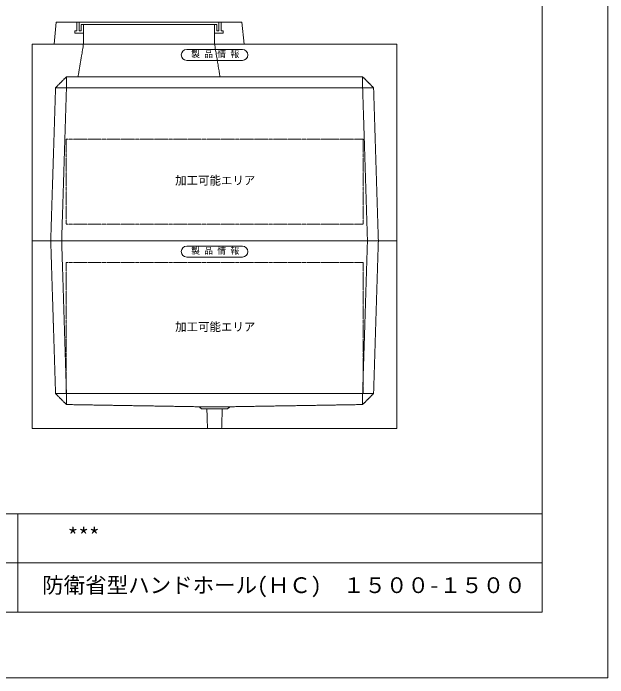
# Model space of a CAD drawing. Units: millimetres, scale not verified. Extents: x -4455 to 4455, y -3150 to 3150.
# Drawn here: x 1733 to 4455, y -3150 to -109 of the extents above; entities that cross this region are included whole.
import ezdxf
from ezdxf.enums import TextEntityAlignment as Align

# ---------------------------------------------------------------- set-up
doc = ezdxf.new("R2010")
doc.units = ezdxf.units.MM
doc.header["$LTSCALE"] = 20
doc.linetypes.add('LONG_DASHED1', pattern=[7, 6, -1])
doc.linetypes.add('LONG_DOUBLE_CHAIN', pattern=[21.8, 18, -1, 0.6, -0.6, 0.6, -1])
for name, color, linetype, lineweight in [('0-0_D-TTL', 7, 'Continuous', 9), ('0-1_Defpoints', 7, 'Continuous', 9), ('0-2_D-TTL-FRAM1', 134, 'Continuous', 9), ('0-3_D-TTL-TXT', 7, 'Continuous', 9), ('0-7_D-STR', 7, 'LONG_DASHED1', 9), ('0-8_D-STR-STR1', 7, 'Continuous', 9), ('0-9_D-STR-STR5', 1, 'LONG_DOUBLE_CHAIN', 9), ('0-A_D-STR-STR4', 134, 'LONG_DASHED1', 9)]:
    doc.layers.add(name, color=color, linetype=linetype, lineweight=lineweight)
doc.styles.add('ＭＳ ゴシック', font='')
doc.styles.get('ＭＳ ゴシック').set_extended_font_data('MS Gothic')

# ---------------------------------------------------------------- blocks, each defined once
blk = doc.blocks.new('A$C4DE05FD1')
at = {"layer": '0-0_D-TTL', "color": 134}
for p in [(114800, 76000), (4000, 4000)]:
    blk.add_line(p, (114800, 4000), dxfattribs=at)
at = {"layer": '0-1_Defpoints', "color": 134}
for p in [(118800, 84000), (0, 0)]:
    blk.add_line(p, (118800, 0), dxfattribs=at)
at = {"layer": '0-2_D-TTL-FRAM1'}
for p, q in [((38800, 10000), (114800, 10000)), ((82800, 10000), (82800, 4000)), ((64800, 7000), (114800, 7000))]:
    blk.add_line(p, q, dxfattribs=at)
blk = doc.blocks.new('A$C4A6C5A6A')
at = {"layer": '0-8_D-STR-STR1'}
for p, q in [((-2550, 0), (2550, 0)), ((-2550, -1000), (2550, -1000))]:
    blk.add_line(p, q, dxfattribs=at)
for centre, start, end in [((-2550, -500), 90, 270), ((2550, -500), 270, 90)]:
    blk.add_arc(centre, 500, start, end, dxfattribs=at)
at = {"layer": '0-8_D-STR-STR1', "style": 'ＭＳ ゴシック'}
blk.add_text('製 品 情 報', height=577.3, dxfattribs=at).set_placement((-2149.6, -882.5), align=Align.BOTTOM_LEFT)
blk = doc.blocks.new('A$C6842248B')
at = {"layer": '0-7_D-STR', "linetype": 'Continuous'}
for p, q in [((-16700, -17200), (-16700, 0)), ((-16700, 0), (16700, 0)), ((16700, -17200), (16700, 0)), ((-16700, -17200), (16700, -17200))]:
    blk.add_line(p, q, dxfattribs=at)
at = {"layer": '0-7_D-STR'}
for p, q in [((-15000, 0), (-14560, -14000)), ((-14000, 0), (-13560, -14000)), ((14000, 0), (13560, -14000)), ((15000, 0), (14560, -14000)), ((-13560, -15000), (-14560, -14000)), ((-14560, -14000), (14560, -14000)), ((-13560, -15000), (-13560, -14000)), ((13560, -15000), (14560, -14000)), ((13560, -15000), (13560, -14000)), ((-13560, -15000), (-1400, -15200)), ((1400, -15200), (-1400, -15200)), ((-1200, -15380), (-1400, -15200)), ((1200, -15380), (1400, -15200)), ((13560, -15000), (1400, -15200)), ((1200, -15380), (-1200, -15380)), ((-646.9, -17200), (-705, -15380)), ((646.9, -17200), (705, -15380))]:
    blk.add_line(p, q, dxfattribs=at)
at = {"layer": '0-9_D-STR-STR5'}
for points in [[(13600, -2000), (-13600, -2000), (-13600, -14000)], [(13600, -2000), (13600, -14000), (-13600, -14000)]]:
    blk.add_lwpolyline(points, dxfattribs=at)
at = {"layer": '0-8_D-STR-STR1'}
blk.add_blockref('A$C4A6C5A6A', (0, -500), dxfattribs=at)
blk = doc.blocks.new('A$C019679C0')
at = {"layer": '0-7_D-STR', "linetype": 'Continuous'}
for p, q in [((-8700, 0), (-8500, 2000)), ((8500, 2000), (-8500, 2000)), ((8700, 0), (8500, 2000)), ((-8700, 0), (8700, 0))]:
    blk.add_line(p, q, dxfattribs=at)
at = {"layer": '0-7_D-STR'}
for p, q in [((-6000, 0), (-6000, 1800)), ((6000, 1800), (6000, 0))]:
    blk.add_line(p, q, dxfattribs=at)
at = {"layer": '0-A_D-STR-STR4'}
for points in [[(-6600, 2000), (-6600, 1200), (-6800, 1200), (-6800, 1000), (-6000, 1000)], [(-6000, 1800), (-6200, 1800), (-6200, 1200), (-6400, 1200), (-6400, 2000)], [(6600, 2000), (6600, 1200), (6800, 1200), (6800, 1000), (6000, 1000)], [(6200, 1800), (6200, 1200), (6400, 1200), (6400, 2000)], [(-6000, 1800), (6000, 1800), (6200, 1800)]]:
    blk.add_lwpolyline(points, dxfattribs=at)
blk = doc.blocks.new('A$Cf325bc85')
at = {"layer": '0-7_D-STR', "linetype": 'Continuous'}
for p, q in [((-16700, 18000), (16700, 18000)), ((-16700, 0), (-16700, 18000)), ((16700, 18000), (16700, 0)), ((-16700, 0), (16700, 0))]:
    blk.add_line(p, q, dxfattribs=at)
at = {"layer": '0-7_D-STR'}
for p, q in [((-12000, 18000), (-12500, 15000)), ((0, 18000), (500, 15000)), ((-13560, 15000), (-14560, 14000)), ((13560, 15000), (-13560, 15000)), ((-13560, 15000), (-13560, 14000)), ((13560, 15000), (14560, 14000)), ((13560, 15000), (13560, 14000)), ((-15000, 0), (-14560, 14000)), ((14560, 14000), (-14560, 14000)), ((-14000, 0), (-13560, 14000)), ((14000, 0), (13560, 14000)), ((15000, 0), (14560, 14000))]:
    blk.add_line(p, q, dxfattribs=at)
at = {"layer": '0-9_D-STR-STR5'}
for p, q in [((-13600, 9300), (-13600, 1500)), ((13600, 9300), (-13600, 9300))]:
    blk.add_line(p, q, dxfattribs=at)
blk.add_lwpolyline([(13600, 9300), (13600, 1500), (-13600, 1500)], dxfattribs=at)
at = {"layer": '0-8_D-STR-STR1'}
blk.add_blockref('A$C4A6C5A6A', (0, 17500), dxfattribs=at)

msp = doc.modelspace()

# ---------------------------------------------------------------- block references
at = {"layer": '0-0_D-TTL', "xscale": 0.075, "yscale": 0.075}
msp.add_blockref('A$C4DE05FD1', (-4455, -3150), dxfattribs=at)
at = {"layer": '0-7_D-STR', "xscale": 0.05, "yscale": 0.05}
for name, p in [('A$C019679C0', (2355, -250)), ('A$Cf325bc85', (2655, -1150)), ('A$C6842248B', (2655, -1150))]:
    msp.add_blockref(name, p, dxfattribs=at)

# ---------------------------------------------------------------- texts
at = {"layer": '0-3_D-TTL-TXT', "style": 'ＭＳ ゴシック'}
for s, p in [('***', (1981.99, -2559.3)), ('防衛省型ハンドホール(ＨＣ)\u3000１５００-１５００', (1865.79, -2784.3))]:
    msp.add_text(s, height=72.14, dxfattribs=at).set_placement(p, align=Align.BOTTOM_LEFT)
at = {"layer": '0-9_D-STR-STR5', "style": 'ＭＳ ゴシック'}
for p in [(2474.52, -905.25), (2474.52, -1575.25)]:
    msp.add_text('加工可能エリア', height=38.42, dxfattribs=at).set_placement(p, align=Align.BOTTOM_LEFT)

doc.saveas('drawing.dxf')
